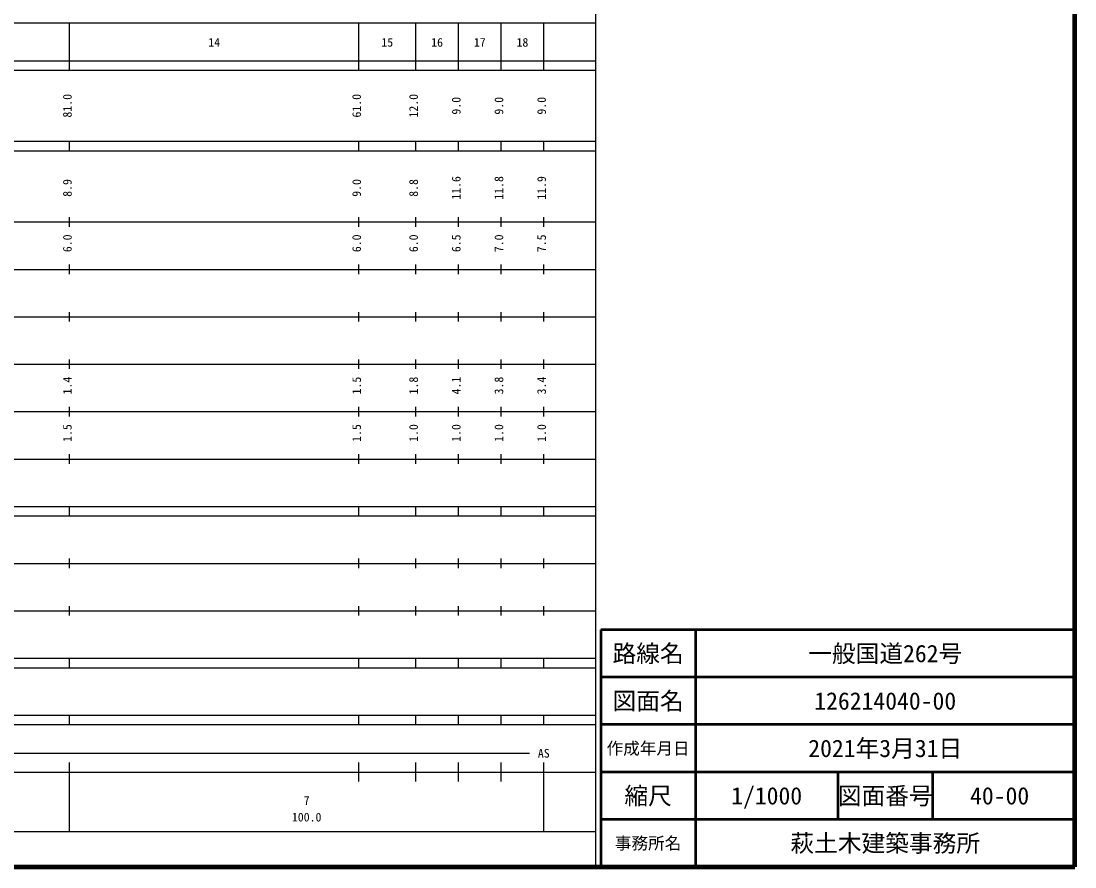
# Model space of a CAD drawing. Units: millimetres on the paper, enlarged 1000 times. Extents: x 40000 to 680000, y 20000 to 380000.
# Drawn here: x 457780 to 680000, y 20000 to 198357 of the extents above; entities that cross this region are included whole.
import ezdxf
from ezdxf.enums import TextEntityAlignment as Align

# ---------------------------------------------------------------- set-up
doc = ezdxf.new("R2010")
doc.units = ezdxf.units.MM
doc.header["$LTSCALE"] = 1000
for name, color, linetype, lineweight in [('M-TTL', 7, 'Continuous', 13), ('M-TTL-BAND', 7, 'Continuous', 25), ('M-TTL-FRAM', 2, 'Continuous', 50), ('M-TTL-LINE', 7, 'Continuous', 50)]:
    doc.layers.add(name, color=color, linetype=linetype, lineweight=lineweight)
doc.layers.add('M-TTL-TXT', color=7, linetype='Continuous')
doc.styles.add('ＭＳ ゴシック', font='')
doc.styles.get('ＭＳ ゴシック').set_extended_font_data('MS Gothic')

msp = doc.modelspace()

# ---------------------------------------------------------------- linework, layer by layer
at = {"layer": 'M-TTL', "color": 2, "lineweight": 140}
for p, q in [((680000, 20000), (680000, 380000)), ((40000, 20000), (680000, 20000))]:
    msp.add_line(p, q, dxfattribs=at)
at = {"layer": 'M-TTL-BAND'}
for p, q in [((579000, 20000), (579000, 370000)), ((68000, 198000), (579000, 198000)), ((468000, 188000), (468000, 198000)), ((529000, 188000), (529000, 198000)), ((541000, 188000), (541000, 198000)), ((550000, 188000), (550000, 198000)), ((559000, 188000), (559000, 198000)), ((568000, 188000), (568000, 198000)), ((40000, 190000), (579000, 190000)), ((40000, 188000), (579000, 188000)), ((40000, 173000), (579000, 173000)), ((468000, 171000), (468000, 173000)), ((529000, 171000), (529000, 173000)), ((541000, 171000), (541000, 173000)), ((550000, 171000), (550000, 173000)), ((559000, 171000), (559000, 173000)), ((568000, 171000), (568000, 173000)), ((40000, 171000), (579000, 171000)), ((40000, 156000), (579000, 156000)), ((468000, 155000), (468000, 157000)), ((529000, 155000), (529000, 157000)), ((541000, 155000), (541000, 157000)), ((550000, 155000), (550000, 157000)), ((559000, 155000), (559000, 157000)), ((568000, 155000), (568000, 157000)), ((468000, 145000), (468000, 147000)), ((529000, 145000), (529000, 147000)), ((541000, 145000), (541000, 147000)), ((550000, 145000), (550000, 147000)), ((559000, 145000), (559000, 147000)), ((568000, 145000), (568000, 147000)), ((46000, 146000), (579000, 146000)), ((52000, 136000), (579000, 136000)), ((468000, 135000), (468000, 137000)), ((529000, 135000), (529000, 137000)), ((541000, 135000), (541000, 137000)), ((550000, 135000), (550000, 137000)), ((559000, 135000), (559000, 137000)), ((568000, 135000), (568000, 137000)), ((468000, 125000), (468000, 127000)), ((529000, 125000), (529000, 127000)), ((541000, 125000), (541000, 127000)), ((550000, 125000), (550000, 127000)), ((559000, 125000), (559000, 127000)), ((568000, 125000), (568000, 127000)), ((46000, 126000), (579000, 126000)), ((52000, 116000), (579000, 116000)), ((468000, 115000), (468000, 117000)), ((529000, 115000), (529000, 117000)), ((541000, 115000), (541000, 117000)), ((550000, 115000), (550000, 117000)), ((559000, 115000), (559000, 117000)), ((568000, 115000), (568000, 117000)), ((468000, 105000), (468000, 107000)), ((529000, 105000), (529000, 107000)), ((541000, 105000), (541000, 107000)), ((550000, 105000), (550000, 107000)), ((559000, 105000), (559000, 107000)), ((568000, 105000), (568000, 107000)), ((46000, 106000), (579000, 106000)), ((40000, 96000), (579000, 96000)), ((468000, 94000), (468000, 96000)), ((529000, 94000), (529000, 96000)), ((541000, 94000), (541000, 96000)), ((550000, 94000), (550000, 96000)), ((559000, 94000), (559000, 96000)), ((568000, 94000), (568000, 96000)), ((40000, 94000), (579000, 94000)), ((468000, 83000), (468000, 85000)), ((529000, 83000), (529000, 85000)), ((541000, 83000), (541000, 85000)), ((550000, 83000), (550000, 85000)), ((559000, 83000), (559000, 85000)), ((568000, 83000), (568000, 85000)), ((49000, 84000), (579000, 84000)), ((40000, 74000), (579000, 74000)), ((468000, 73000), (468000, 75000)), ((529000, 73000), (529000, 75000)), ((541000, 73000), (541000, 75000)), ((550000, 73000), (550000, 75000)), ((559000, 73000), (559000, 75000)), ((568000, 73000), (568000, 75000)), ((40000, 64000), (579000, 64000)), ((468000, 62000), (468000, 64000)), ((529000, 62000), (529000, 64000)), ((541000, 62000), (541000, 64000)), ((550000, 62000), (550000, 64000)), ((559000, 62000), (559000, 64000)), ((568000, 62000), (568000, 64000)), ((40000, 62000), (579000, 62000)), ((40000, 52000), (579000, 52000)), ((468000, 50000), (468000, 52000)), ((529000, 50000), (529000, 52000)), ((541000, 50000), (541000, 52000)), ((550000, 50000), (550000, 52000)), ((559000, 50000), (559000, 52000)), ((568000, 50000), (568000, 52000)), ((40000, 50000), (579000, 50000)), ((71000, 44000), (565000, 44000)), ((40000, 40000), (579000, 40000)), ((468000, 27500), (468000, 42000)), ((529000, 38000), (529000, 42000)), ((541000, 38000), (541000, 42000)), ((550000, 38000), (550000, 42000)), ((559000, 38000), (559000, 42000)), ((568000, 27500), (568000, 42000)), ((68000, 27500), (579000, 27500))]:
    msp.add_line(p, q, dxfattribs=at)
at = {"layer": 'M-TTL-FRAM'}
for p, q in [((680000, 70000), (580000, 70000)), ((580000, 70000), (580000, 20000))]:
    msp.add_line(p, q, dxfattribs=at)
at = {"layer": 'M-TTL-LINE'}
for p, q in [((600000, 70000), (600000, 20000)), ((680000, 60000), (580000, 60000)), ((680000, 50000), (580000, 50000)), ((680000, 40000), (580000, 40000)), ((630000, 40000), (630000, 30000)), ((650000, 40000), (650000, 30000)), ((680000, 30000), (580000, 30000))]:
    msp.add_line(p, q, dxfattribs=at)

# ---------------------------------------------------------------- texts
at = {"layer": 'M-TTL-BAND', "style": 'ＭＳ ゴシック'}
for s, p in [('14', (498500, 192405)), ('15', (535000, 192405)), ('16', (545500, 192405)), ('17', (554500, 192405)), ('18', (563500, 192405)), ('AS', (568000, 42500)), ('7', (518000, 32523)), ('100.0', (518000, 29033))]:
    msp.add_text(s, height=1833, dxfattribs=at).set_placement(p, align=Align.BOTTOM_CENTER)
for s, p in [('81.0', (469000, 180500)), ('61.0', (530000, 180500)), ('12.0', (542000, 180500)), ('9.0', (551000, 180500)), ('9.0', (560000, 180500)), ('9.0', (569000, 180500)), ('8.9', (469000, 163174)), ('9.0', (530000, 163174)), ('8.8', (542000, 163174)), ('11.6', (551000, 163174)), ('11.8', (560000, 163174)), ('11.9', (569000, 163174)), ('6.0', (469000, 151500)), ('6.0', (530000, 151500)), ('6.0', (542000, 151500)), ('6.5', (551000, 151500)), ('7.0', (560000, 151500)), ('7.5', (569000, 151500)), ('1.4', (469000, 121500)), ('1.5', (530000, 121500)), ('1.8', (542000, 121500)), ('4.1', (551000, 121500)), ('3.8', (560000, 121500)), ('3.4', (569000, 121500)), ('1.5', (469000, 111500)), ('1.5', (530000, 111500)), ('1.0', (542000, 111500)), ('1.0', (551000, 111500)), ('1.0', (560000, 111500)), ('1.0', (569000, 111500))]:
    msp.add_text(s, height=1833, rotation=90, dxfattribs=at).set_placement(p, align=Align.BOTTOM_CENTER)
at = {"layer": 'M-TTL-TXT', "style": 'ＭＳ ゴシック'}
for s, height, p in [('路線名', 3666, (590000, 65000)), ('路線名', 3666, (590000, 65000)), ('一般国道262号', 3666, (640000, 65000)), ('図面名', 3666, (590000, 55000)), ('図面名', 3666, (590000, 55000)), ('126214040-00', 3666, (640000, 55000)), ('作成年月日', 2566, (590000, 45000)), ('作成年月日', 2566, (590000, 45000)), ('2021年3月31日', 3666, (640000, 45000)), ('縮尺', 3666, (590000, 35000)), ('縮尺', 3666, (590000, 35000)), ('1/1000', 3666, (615000, 35000)), ('図面番号', 3666, (640000, 35000)), ('図面番号', 3666, (640000, 35000)), ('40-00', 3666, (664125, 35000)), ('事務所名', 2566, (590000, 25000)), ('事務所名', 2566, (590000, 25000)), ('萩土木建築事務所', 3666, (640000, 25000))]:
    msp.add_text(s, height=height, dxfattribs=at).set_placement(p, align=Align.MIDDLE_CENTER)

doc.saveas('drawing.dxf')
